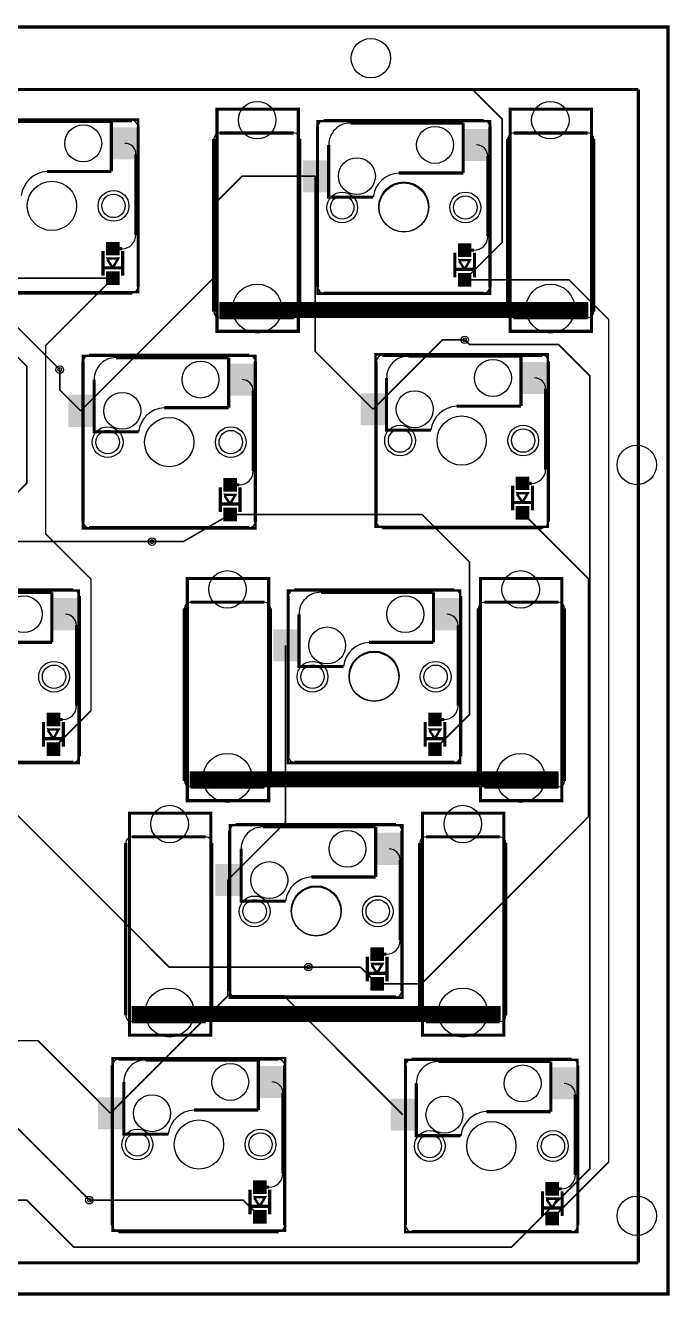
# Model space of a CAD drawing. Header units: millimetres. Extents: x -34 to 290, y -3 to 102.
# Drawn here: x 237.4 to 289.7, y -2.7 to 100.5 of the extents above; entities that cross this region are included whole.
import ezdxf

# ---------------------------------------------------------------- set-up
doc = ezdxf.new("R2010")
doc.units = ezdxf.units.MM
for name, color, linetype, true_color in [('BoardOutLine', 7, 'Continuous', 0xff00ff), ('BottomLayer', 7, 'Continuous', 0x0000ff), ('BottomPasteMaskLayer', 7, 'Continuous', 0x800000), ('BottomSilkLayer', 7, 'Continuous', 0x66cc33), ('BottomSolderMaskLayer', 7, 'Continuous', 0xaa00ff), ('Document', 7, 'Continuous', 0xffffff), ('Hole', 7, 'Continuous', 0x222222), ('Multi-Layer', 7, 'Continuous', 0xc0c0c0), ('TopLayer', 7, 'Continuous', 0xff0000), ('TopSilkLayer', 7, 'Continuous', 0xffcc00)]:
    doc.layers.add(name, color=color, linetype=linetype, true_color=true_color)

msp = doc.modelspace()

# ---------------------------------------------------------------- hatches: boundary and pattern name
at = {"layer": 'BottomLayer'}
for points in [[(246.39148079999984, 89.63200259999996), (244.4914591999999, 89.63200259999996), (244.4914591999999, 92.13202299999989), (246.39148079999984, 92.13202299999989)], [(274.9664807999999, 89.5050025999999), (273.06645919999994, 89.5050025999999), (273.06645919999994, 92.00502299999994), (274.9664807999999, 92.00502299999994)], [(261.8600808, 86.96502799999996), (259.9600591999998, 86.96502799999996), (259.9600591999998, 89.46502299999997), (261.8600808, 89.46502299999997)], [(244.97070640000004, 82.82795220000003), (244.97070640000004, 81.82795419999991), (243.97070840000003, 81.82795419999991), (243.97070840000003, 82.82795220000003)], [(273.5457064000001, 82.70095220000007), (273.5457064000001, 81.70095419999996), (272.5457084000001, 81.70095419999996), (272.5457084000001, 82.70095220000007)], [(244.97070640000004, 80.42795699999999), (244.97070640000004, 79.42795899999999), (243.97070840000003, 79.42795899999999), (243.97070840000003, 80.42795699999999)], [(273.5457064000001, 80.30095700000004), (273.5457064000001, 79.30095900000003), (272.5457084000001, 79.30095900000003), (272.5457084000001, 80.30095700000004)], [(255.91648079999993, 70.45500259999994), (254.01645919999999, 70.45500259999994), (254.01645919999999, 72.95502299999987), (255.91648079999993, 72.95502299999987)], [(279.66548079999995, 70.5820025999999), (277.7654592, 70.5820025999999), (277.7654592, 73.08202299999994), (279.66548079999995, 73.08202299999994)], [(242.81008080000004, 67.915028), (240.91005919999986, 67.915028), (240.91005919999986, 70.4150229999999), (242.81008080000004, 70.4150229999999)], [(266.55908080000006, 68.04202799999996), (264.6590591999999, 68.04202799999996), (264.6590591999999, 70.54202299999997), (266.55908080000006, 70.54202299999997)], [(254.49570640000013, 63.650952200000006), (254.49570640000013, 62.65095419999989), (253.49570840000013, 62.65095419999989), (253.49570840000013, 63.650952200000006)], [(278.24470640000015, 63.77795220000007), (278.24470640000015, 62.777954199999954), (277.24470840000015, 62.777954199999954), (277.24470840000015, 63.77795220000007)], [(254.49570640000013, 61.25095699999997), (254.49570640000013, 60.250958999999966), (253.49570840000013, 60.250958999999966), (253.49570840000013, 61.25095699999997)], [(278.24470640000015, 61.37795700000004), (278.24470640000015, 60.37795900000003), (277.24470840000015, 60.37795900000003), (277.24470840000015, 61.37795700000004)], [(241.56548079999982, 51.405002599999875), (239.6654592000001, 51.405002599999875), (239.6654592000001, 53.905022999999915), (241.56548079999982, 53.905022999999915)], [(272.5534807999999, 51.405002599999875), (270.65345919999993, 51.405002599999875), (270.65345919999993, 53.905022999999915), (272.5534807999999, 53.905022999999915)], [(259.4470808, 48.86502799999994), (257.5470591999998, 48.86502799999994), (257.5470591999998, 51.36502299999995), (259.4470808, 51.36502299999995)], [(240.14470640000002, 44.60095220000005), (240.14470640000002, 43.60095419999993), (239.1447084, 43.60095419999993), (239.1447084, 44.60095220000005)], [(271.1327064000001, 44.60095220000005), (271.1327064000001, 43.60095419999993), (270.13270840000007, 43.60095419999993), (270.13270840000007, 44.60095220000005)], [(240.14470640000002, 42.20095700000002), (240.14470640000002, 41.20095900000001), (239.1447084, 41.20095900000001), (239.1447084, 42.20095700000002)], [(271.1327064000001, 42.20095700000002), (271.1327064000001, 41.20095900000001), (270.13270840000007, 41.20095900000001), (270.13270840000007, 42.20095700000002)], [(267.8544807999998, 32.35500259999992), (265.9544592000001, 32.35500259999992), (265.9544592000001, 34.85502299999996), (267.8544807999998, 34.85502299999996)], [(254.7480807999999, 29.815027999999984), (252.84805919999997, 29.815027999999984), (252.84805919999997, 32.31502299999988), (254.7480807999999, 32.31502299999988)], [(266.4337064, 25.550952199999983), (266.4337064, 24.55095419999998), (265.4337084, 24.55095419999998), (265.4337084, 25.550952199999983)], [(266.4337064, 23.15095699999995), (266.4337064, 22.150959000000057), (265.4337084, 22.150959000000057), (265.4337084, 23.15095699999995)], [(258.32948079999994, 13.432002599999919), (256.4294592, 13.432002599999919), (256.4294592, 15.932022999999958), (258.32948079999994, 15.932022999999958)], [(282.07848079999997, 13.305002599999966), (280.1784592, 13.305002599999966), (280.1784592, 15.805022999999892), (282.07848079999997, 15.805022999999892)], [(245.22308080000005, 10.892027999999982), (243.32305919999988, 10.892027999999982), (243.32305919999988, 13.392022999999881), (245.22308080000005, 13.392022999999881)], [(268.97208080000007, 10.76502800000003), (267.0720591999999, 10.76502800000003), (267.0720591999999, 13.265022999999928), (268.97208080000007, 13.265022999999928)], [(256.90870640000014, 6.6279521999999815), (256.90870640000014, 5.6279541999999765), (255.90870840000014, 5.6279541999999765), (255.90870840000014, 6.6279521999999815)], [(280.65770640000017, 6.500952200000029), (280.65770640000017, 5.50095419999991), (279.65770840000016, 5.50095419999991), (279.65770840000016, 6.500952200000029)], [(256.90870640000014, 4.227956999999947), (256.90870640000014, 3.2279590000000553), (255.90870840000014, 3.2279590000000553), (255.90870840000014, 4.227956999999947)], [(280.65770640000017, 4.100956999999994), (280.65770640000017, 3.100958999999989), (279.65770840000016, 3.100958999999989), (279.65770840000016, 4.100956999999994)]]:
    msp.add_hatch(color=256, dxfattribs=at).paths.add_polyline_path(points)
at = {"layer": 'BottomPasteMaskLayer'}
for points in [[(246.39148079999984, 89.63200259999996), (244.4914591999999, 89.63200259999996), (244.4914591999999, 92.13202299999989), (246.39148079999984, 92.13202299999989)], [(274.9664807999999, 89.5050025999999), (273.06645919999994, 89.5050025999999), (273.06645919999994, 92.00502299999994), (274.9664807999999, 92.00502299999994)], [(261.8600808, 86.96502799999996), (259.9600591999998, 86.96502799999996), (259.9600591999998, 89.46502299999997), (261.8600808, 89.46502299999997)], [(244.97070640000004, 82.82795220000003), (244.97070640000004, 81.82795419999991), (243.97070840000003, 81.82795419999991), (243.97070840000003, 82.82795220000003)], [(273.5457064000001, 82.70095220000007), (273.5457064000001, 81.70095419999996), (272.5457084000001, 81.70095419999996), (272.5457084000001, 82.70095220000007)], [(244.97070640000004, 80.42795699999999), (244.97070640000004, 79.42795899999999), (243.97070840000003, 79.42795899999999), (243.97070840000003, 80.42795699999999)], [(273.5457064000001, 80.30095700000004), (273.5457064000001, 79.30095900000003), (272.5457084000001, 79.30095900000003), (272.5457084000001, 80.30095700000004)], [(255.91648079999993, 70.45500259999994), (254.01645919999999, 70.45500259999994), (254.01645919999999, 72.95502299999987), (255.91648079999993, 72.95502299999987)], [(279.66548079999995, 70.5820025999999), (277.7654592, 70.5820025999999), (277.7654592, 73.08202299999994), (279.66548079999995, 73.08202299999994)], [(242.81008080000004, 67.915028), (240.91005919999986, 67.915028), (240.91005919999986, 70.4150229999999), (242.81008080000004, 70.4150229999999)], [(266.55908080000006, 68.04202799999996), (264.6590591999999, 68.04202799999996), (264.6590591999999, 70.54202299999997), (266.55908080000006, 70.54202299999997)], [(254.49570640000013, 63.650952200000006), (254.49570640000013, 62.65095419999989), (253.49570840000013, 62.65095419999989), (253.49570840000013, 63.650952200000006)], [(278.24470640000015, 63.77795220000007), (278.24470640000015, 62.777954199999954), (277.24470840000015, 62.777954199999954), (277.24470840000015, 63.77795220000007)], [(254.49570640000013, 61.25095699999997), (254.49570640000013, 60.250958999999966), (253.49570840000013, 60.250958999999966), (253.49570840000013, 61.25095699999997)], [(278.24470640000015, 61.37795700000004), (278.24470640000015, 60.37795900000003), (277.24470840000015, 60.37795900000003), (277.24470840000015, 61.37795700000004)], [(241.56548079999982, 51.405002599999875), (239.6654592000001, 51.405002599999875), (239.6654592000001, 53.905022999999915), (241.56548079999982, 53.905022999999915)], [(272.5534807999999, 51.405002599999875), (270.65345919999993, 51.405002599999875), (270.65345919999993, 53.905022999999915), (272.5534807999999, 53.905022999999915)], [(259.4470808, 48.86502799999994), (257.5470591999998, 48.86502799999994), (257.5470591999998, 51.36502299999995), (259.4470808, 51.36502299999995)], [(240.14470640000002, 44.60095220000005), (240.14470640000002, 43.60095419999993), (239.1447084, 43.60095419999993), (239.1447084, 44.60095220000005)], [(271.1327064000001, 44.60095220000005), (271.1327064000001, 43.60095419999993), (270.13270840000007, 43.60095419999993), (270.13270840000007, 44.60095220000005)], [(240.14470640000002, 42.20095700000002), (240.14470640000002, 41.20095900000001), (239.1447084, 41.20095900000001), (239.1447084, 42.20095700000002)], [(271.1327064000001, 42.20095700000002), (271.1327064000001, 41.20095900000001), (270.13270840000007, 41.20095900000001), (270.13270840000007, 42.20095700000002)], [(267.8544807999998, 32.35500259999992), (265.9544592000001, 32.35500259999992), (265.9544592000001, 34.85502299999996), (267.8544807999998, 34.85502299999996)], [(254.7480807999999, 29.815027999999984), (252.84805919999997, 29.815027999999984), (252.84805919999997, 32.31502299999988), (254.7480807999999, 32.31502299999988)], [(266.4337064, 25.550952199999983), (266.4337064, 24.55095419999998), (265.4337084, 24.55095419999998), (265.4337084, 25.550952199999983)], [(266.4337064, 23.15095699999995), (266.4337064, 22.150959000000057), (265.4337084, 22.150959000000057), (265.4337084, 23.15095699999995)], [(258.32948079999994, 13.432002599999919), (256.4294592, 13.432002599999919), (256.4294592, 15.932022999999958), (258.32948079999994, 15.932022999999958)], [(282.07848079999997, 13.305002599999966), (280.1784592, 13.305002599999966), (280.1784592, 15.805022999999892), (282.07848079999997, 15.805022999999892)], [(245.22308080000005, 10.892027999999982), (243.32305919999988, 10.892027999999982), (243.32305919999988, 13.392022999999881), (245.22308080000005, 13.392022999999881)], [(268.97208080000007, 10.76502800000003), (267.0720591999999, 10.76502800000003), (267.0720591999999, 13.265022999999928), (268.97208080000007, 13.265022999999928)], [(256.90870640000014, 6.6279521999999815), (256.90870640000014, 5.6279541999999765), (255.90870840000014, 5.6279541999999765), (255.90870840000014, 6.6279521999999815)], [(280.65770640000017, 6.500952200000029), (280.65770640000017, 5.50095419999991), (279.65770840000016, 5.50095419999991), (279.65770840000016, 6.500952200000029)], [(256.90870640000014, 4.227956999999947), (256.90870640000014, 3.2279590000000553), (255.90870840000014, 3.2279590000000553), (255.90870840000014, 4.227956999999947)], [(280.65770640000017, 4.100956999999994), (280.65770640000017, 3.100958999999989), (279.65770840000016, 3.100958999999989), (279.65770840000016, 4.100956999999994)]]:
    msp.add_hatch(color=256, dxfattribs=at).paths.add_polyline_path(points)
at = {"layer": 'BottomSolderMaskLayer'}
for points in [[(246.442281479117, 89.58120414838697), (244.44065852088295, 89.58120414838697), (244.44065852088295, 92.18282558064504), (246.442281479117, 92.18282558064504)], [(275.01728147911706, 89.45420414838702), (273.01565852088277, 89.45420414838702), (273.01565852088277, 92.05582558064509), (275.01728147911706, 92.05582558064509)], [(261.91088147911717, 86.91423058064515), (259.90925852088264, 86.91423058064515), (259.90925852088264, 89.51582558064501), (261.91088147911717, 89.51582558064501)], [(245.0215089806453, 82.87874703870966), (245.0215089806453, 81.7771490387097), (243.9199109806451, 81.7771490387097), (243.9199109806451, 82.87874703870966)], [(273.59650898064535, 82.7517470387096), (273.59650898064535, 81.65014903870963), (272.49491098064516, 81.65014903870963), (272.49491098064516, 82.7517470387096)], [(245.0215089806453, 80.47875699999997), (245.0215089806453, 79.377159), (243.9199109806451, 79.377159), (243.9199109806451, 80.47875699999997)], [(273.59650898064535, 80.3517569999999), (273.59650898064535, 79.25015900000005), (272.49491098064516, 79.25015900000005), (272.49491098064516, 80.3517569999999)], [(255.9672814791171, 70.40420414838695), (253.9656585208828, 70.40420414838695), (253.9656585208828, 73.00582558064502), (255.9672814791171, 73.00582558064502)], [(279.71628147911713, 70.53120414838702), (277.71465852088284, 70.53120414838702), (277.71465852088284, 73.13282558064509), (279.71628147911713, 73.13282558064509)], [(242.8608814791172, 67.8642305806452), (240.8592585208827, 67.8642305806452), (240.8592585208827, 70.46582558064506), (242.8608814791172, 70.46582558064506)], [(266.60988147911723, 67.99123058064515), (264.6082585208827, 67.99123058064515), (264.6082585208827, 70.59282558064501), (266.60988147911723, 70.59282558064501)], [(254.5465089806454, 63.70174703870964), (254.5465089806454, 62.600149038709674), (253.4449109806452, 62.600149038709674), (253.4449109806452, 63.70174703870964)], [(278.2955089806452, 63.828747038709594), (278.2955089806452, 62.727149038709626), (277.1939109806452, 62.727149038709626), (277.1939109806452, 63.828747038709594)], [(254.5465089806454, 61.30175699999995), (254.5465089806454, 60.2001590000001), (253.4449109806452, 60.2001590000001), (253.4449109806452, 61.30175699999995)], [(278.2955089806452, 61.428756999999905), (278.2955089806452, 60.32715900000005), (277.1939109806452, 60.32715900000005), (277.1939109806452, 61.428756999999905)], [(241.616281479117, 51.354204148387), (239.61465852088293, 51.354204148387), (239.61465852088293, 53.95582558064507), (241.616281479117, 53.95582558064507)], [(272.60428147911705, 51.354204148387), (270.60265852088276, 51.354204148387), (270.60265852088276, 53.95582558064507), (272.60428147911705, 53.95582558064507)], [(259.49788147911715, 48.814230580645244), (257.49625852088286, 48.814230580645244), (257.49625852088286, 51.41582558064499), (259.49788147911715, 51.41582558064499)], [(240.1955089806453, 44.651747038709686), (240.1955089806453, 43.550149038709606), (239.0939109806451, 43.550149038709606), (239.0939109806451, 44.651747038709686)], [(271.18350898064534, 44.651747038709686), (271.18350898064534, 43.550149038709606), (270.08191098064515, 43.550149038709606), (270.08191098064515, 44.651747038709686)], [(240.1955089806453, 42.251757), (240.1955089806453, 41.15015900000003), (239.0939109806451, 41.15015900000003), (239.0939109806451, 42.251757)], [(271.18350898064534, 42.251757), (271.18350898064534, 41.15015900000003), (270.08191098064515, 41.15015900000003), (270.08191098064515, 42.251757)], [(267.905281479117, 32.30420414838704), (265.9036585208829, 32.30420414838704), (265.9036585208829, 34.905825580645), (267.905281479117, 34.905825580645)], [(254.79888147911709, 29.764230580645176), (252.7972585208828, 29.764230580645176), (252.7972585208828, 32.36582558064504), (254.79888147911709, 32.36582558064504)], [(266.4845089806453, 25.601747038709618), (266.4845089806453, 24.50014903870965), (265.3829109806451, 24.50014903870965), (265.3829109806451, 25.601747038709618)], [(266.4845089806453, 23.20175699999993), (266.4845089806453, 22.100159000000076), (265.3829109806451, 22.100159000000076), (265.3829109806451, 23.20175699999993)], [(258.3802814791171, 13.381204148387042), (256.3786585208828, 13.381204148387042), (256.3786585208828, 15.982825580644999), (258.3802814791171, 15.982825580644999)], [(282.1292814791169, 13.254204148386975), (280.12765852088285, 13.254204148386975), (280.12765852088285, 15.855825580645046), (282.1292814791169, 15.855825580645046)], [(245.27388147911722, 10.841230580645174), (243.2722585208827, 10.841230580645174), (243.2722585208827, 13.442825580645035), (245.27388147911722, 13.442825580645035)], [(269.02288147911725, 10.714230580645221), (267.0212585208827, 10.714230580645221), (267.0212585208827, 13.315825580645082), (269.02288147911725, 13.315825580645082)], [(256.9595089806452, 6.678747038709616), (256.9595089806452, 5.577149038709649), (255.85791098064522, 5.577149038709649), (255.85791098064522, 6.678747038709616)], [(280.7085089806452, 6.551747038709664), (280.7085089806452, 5.4501490387096965), (279.60691098064524, 5.4501490387096965), (279.60691098064524, 6.551747038709664)], [(256.9595089806452, 4.278756999999928), (256.9595089806452, 3.1771590000000742), (255.85791098064522, 3.1771590000000742), (255.85791098064522, 4.278756999999928)], [(280.7085089806452, 4.151756999999975), (280.7085089806452, 3.050159000000008), (279.60691098064524, 3.050159000000008), (279.60691098064524, 4.151756999999975)]]:
    msp.add_hatch(color=256, dxfattribs=at).paths.add_polyline_path(points)

# ---------------------------------------------------------------- linework, layer by layer
at = {"layer": 'BoardOutLine', "const_width": 0.254}
msp.add_lwpolyline([(-34.29000000000008, 100.32999999999993), (-34.29000000000008, -2.5400000000000773), (289.56000000000006, -2.5400000000000773), (289.56000000000006, 100.32999999999993), (-34.29000000000008, 100.32999999999993)], close=True, dxfattribs=at)
at = {"layer": 'BottomLayer'}
for points, const_width in [([(273.04568200000006, 79.80095800000004), (276.09800000000007, 82.85327599999994), (276.09800000000007, 92.83699999999999), (273.68500000000006, 95.25), (194.31000000000006, 95.25), (189.73799999999994, 90.678), (189.73799999999994, 82.04199999999992), (187.6239579999998, 79.92795799999999), (187.32068199999992, 79.92795799999999)], 0.127), ([(246.3452527999999, 87.35161599999992), (246.3452527999999, 89.9781792)], 0.254), ([(274.92025279999996, 87.22461599999997), (274.92025279999996, 89.85117919999993)], 0.254), ([(241.86007000000006, 69.16496199999995), (252.85700000000008, 80.16189199999997), (252.85700000000008, 86.106), (254.96596199999988, 88.2149619999999), (260.91007, 88.2149619999999)], 0.127), ([(265.60906999999986, 69.2919619999999), (260.91007, 73.99096199999997), (260.91007, 88.2149619999999)], 0.127), ([(246.3452527999999, 87.35161599999992), (246.3452527999999, 83.45261440000002)], 0.254), ([(274.92025279999996, 87.22461599999997), (274.92025279999996, 83.32561440000006)], 0.254), ([(245.22054079999987, 82.32790239999997), (244.47073279999984, 82.32790239999997)], 0.254), ([(273.7955407999999, 82.2009023999999), (273.0457327999999, 82.2009023999999)], 0.254), ([(206.3706820000001, 79.92795799999999), (207.5957239999999, 81.15300000000002), (235.20400000000006, 81.15300000000002), (236.4290420000001, 79.92795799999999), (244.470682, 79.92795799999999)], 0.127), ([(225.42068200000006, 79.92795799999999), (229.78364, 75.56499999999994), (234.69600000000003, 75.56499999999994), (237.4899999999999, 72.77099999999996), (237.4899999999999, 63.295275999999944), (234.94568199999992, 60.75095799999997)], 0.127), ([(244.470682, 79.92795799999999), (239.014, 74.47127599999999), (239.014, 59.182000000000016), (242.697, 55.499000000000024), (242.697, 44.83100000000002), (239.644682, 41.778682), (239.644682, 41.700958000000014)], 0.127), ([(273.04568200000006, 79.80095800000004), (281.51404200000013, 79.80095800000004), (284.73400000000004, 76.58100000000002), (284.73400000000004, 8.177276000000006), (280.1576819999999, 3.6009579999999914)], 0.127), ([(265.60906999999986, 69.2919619999999), (271.2471079999999, 74.92999999999995), (273.05000000000007, 74.92999999999995)], 0.127), ([(241.86007000000006, 69.16496199999995), (240.15700000000004, 70.86803199999997), (240.15700000000004, 72.51699999999994)], 0.127), ([(255.8702528, 68.17461600000001), (255.8702528, 70.80117919999998)], 0.254), ([(279.6192528, 68.30161599999997), (279.6192528, 70.92817919999993)], 0.254), ([(255.8702528, 68.17461600000001), (255.8702528, 64.2756144)], 0.254), ([(279.6192528, 68.30161599999997), (279.6192528, 64.40261440000006)], 0.254), ([(254.74554079999996, 63.15090239999995), (253.99573279999993, 63.15090239999995)], 0.254), ([(278.4945408, 63.2779023999999), (277.74473279999995, 63.2779023999999)], 0.254), ([(277.7446820000001, 60.877958000000035), (283.08299999999997, 55.53963999999996), (283.08299999999997, 36.194999999999936), (269.538958, 22.650957999999946), (265.933682, 22.650957999999946)], 0.127), ([(253.9956820000001, 60.75095799999997), (250.18999999999994, 58.54699999999991), (247.64999999999998, 58.54699999999991)], 0.127), ([(270.63268200000005, 41.700958000000014), (273.4309999999999, 44.49927600000001), (273.4309999999999, 56.89599999999996), (269.57604200000003, 60.75095799999997), (253.9956820000001, 60.75095799999997)], 0.127), ([(241.5192527999999, 49.124615999999946), (241.5192527999999, 51.75117919999991)], 0.254), ([(272.50725279999995, 49.124615999999946), (272.50725279999995, 51.75117919999991)], 0.254), ([(258.49707, 50.11496199999999), (258.49707, 35.76396199999999), (253.79806999999994, 31.064961999999923)], 0.127), ([(241.5192527999999, 49.124615999999946), (241.5192527999999, 45.22561440000004)], 0.254), ([(272.50725279999995, 49.124615999999946), (272.50725279999995, 45.22561440000004)], 0.254), ([(240.39454079999985, 44.10090239999988), (239.64473279999982, 44.10090239999988)], 0.254), ([(271.3825407999999, 44.10090239999988), (270.63273279999987, 44.10090239999988)], 0.254), ([(267.8082527999999, 30.074615999999992), (267.8082527999999, 32.701179199999956)], 0.254), ([(244.27306999999985, 12.141961999999921), (238.3810319999999, 18.033999999999992), (224.79000000000008, 18.033999999999992), (218.11109539999995, 24.712904599999888), (218.11109539999995, 31.064961999999923)], 0.127), ([(244.27306999999985, 12.141961999999921), (253.79809540000008, 21.66698740000004), (253.79809540000008, 31.064961999999923)], 0.127), ([(267.8082527999999, 30.074615999999992), (267.8082527999999, 26.175614399999972)], 0.254), ([(266.68354080000006, 25.050902399999927), (265.9337327999998, 25.050902399999927)], 0.254), ([(265.933682, 22.650957999999946), (264.58164, 24.00299999999993), (260.35, 24.00299999999993)], 0.127), ([(268.02206999999987, 12.014961999999969), (258.3700445999999, 21.66698740000004), (253.79809540000008, 21.66698740000004)], 0.127), ([(258.2832528, 11.15161599999999), (258.2832528, 13.778179199999954)], 0.254), ([(282.0322527999998, 11.024615999999924), (282.0322527999998, 13.651179200000001)], 0.254), ([(258.2832528, 11.15161599999999), (258.2832528, 7.25261439999997)], 0.254), ([(282.0322527999998, 11.024615999999924), (282.0322527999998, 7.125614400000018)], 0.254), ([(257.15854079999997, 6.127902399999925), (256.40873279999994, 6.127902399999925)], 0.254), ([(280.9075408, 6.000902399999973), (280.15773279999996, 6.000902399999973)], 0.254), ([(256.4086820000001, 3.727958000000058), (255.0566399999999, 5.079999999999927), (242.57000000000005, 5.079999999999927)], 0.127)]:
    msp.add_lwpolyline(points, dxfattribs=dict(at, const_width=const_width))
for centre, radius, start, end in [((245.44146999999987, 89.9781792), 0.9037828, 0, 90), ((274.0164699999999, 89.85117919999993), 0.9037828, 0, 90), ((245.22054079999987, 83.45261440000002), 1.124712, 270, 0), ((273.7955407999999, 83.32561440000006), 1.124712, 270, 0), ((254.96646999999973, 70.80117919999998), 0.9037828, 0, 90), ((278.71546999999975, 70.92817919999993), 0.9037828, 0, 90), ((254.74554079999996, 64.2756144), 1.124712, 270, 0), ((278.4945408, 64.40261440000006), 1.124712, 270, 0), ((240.61546999999985, 51.75117919999991), 0.9037828, 0, 90), ((271.6034699999999, 51.75117919999991), 0.9037828, 0, 90), ((240.39454079999985, 45.22561440000004), 1.124712, 270, 0), ((271.3825407999999, 45.22561440000004), 1.124712, 270, 0), ((266.90446999999983, 32.701179199999956), 0.9037828, 0, 90), ((266.68354080000006, 26.175614399999972), 1.124712, 270, 0), ((257.37946999999974, 13.778179199999954), 0.9037828, 0, 90), ((281.12846999999977, 13.651179200000001), 0.9037828, 0, 90), ((257.15854079999997, 7.25261439999997), 1.124712, 270, 0), ((280.9075408, 7.125614400000018), 1.124712, 270, 0)]:
    msp.add_arc(centre, radius, start, end, dxfattribs=at)
at = {"layer": 'BottomSilkLayer'}
for points, const_width in [([(235.20527000000004, 92.66001279999989), (244.34927000000005, 92.66001279999989)], 0.254), ([(244.34927000000005, 88.59601279999993), (244.34927000000005, 92.66001279999989)], 0.254), ([(263.7802700000001, 92.53301279999994), (272.9242700000001, 92.53301279999994)], 0.254), ([(272.9242700000001, 88.46901279999997), (272.9242700000001, 92.53301279999994)], 0.254), ([(265.60906999999986, 86.51321280000002), (262.00227000000007, 86.51321280000002), (262.00227000000007, 90.75501279999992)], 0.254), ([(244.34927000000005, 88.59601279999993), (239.11686999999995, 88.59601279999993)], 0.254), ([(272.9242700000001, 88.46901279999997), (267.69187, 88.46901279999997)], 0.254), ([(243.67073440000001, 80.12798299999997), (243.67073440000001, 82.12800440000001)], 0.254), ([(243.96956540000008, 81.52734520000001), (243.97063219999984, 81.52810719999991), (244.46994540000003, 80.77553059999991)], 0.1999996), ([(243.97063219999984, 81.52810719999991), (244.89559859999997, 81.52810719999991)], 0.1999996), ([(244.82061779999992, 81.52810719999991), (244.89559859999997, 81.52810719999991), (244.4640017999999, 80.77674979999995)], 0.1999996), ([(245.27070579999997, 80.12798299999997), (245.27070579999997, 82.12800440000001)], 0.254), ([(272.24573440000006, 80.00098300000002), (272.24573440000006, 82.00100439999994)], 0.254), ([(272.5445654000001, 81.40034520000006), (272.5456321999999, 81.40110719999996), (273.04494539999985, 80.64853059999996)], 0.1999996), ([(272.5456321999999, 81.40110719999996), (273.4705986, 81.40110719999996)], 0.1999996), ([(273.39561779999997, 81.40110719999996), (273.4705986, 81.40110719999996), (273.03900179999994, 80.6497498)], 0.1999996), ([(273.8457058, 80.00098300000002), (273.8457058, 82.00100439999994)], 0.254), ([(243.67073440000001, 80.77674979999995), (245.27070579999997, 80.77674979999995)], 0.254), ([(272.24573440000006, 80.6497498), (273.8457058, 80.6497498)], 0.254), ([(244.7302699999999, 73.48301279999987), (253.8742699999999, 73.48301279999987)], 0.254), ([(253.8742699999999, 69.4190127999999), (253.8742699999999, 73.48301279999987)], 0.254), ([(268.47926999999993, 73.61001279999994), (277.62326999999993, 73.61001279999994)], 0.254), ([(277.62326999999993, 69.54601279999997), (277.62326999999993, 73.61001279999994)], 0.254), ([(246.5590699999999, 67.46321279999995), (242.9522700000001, 67.46321279999995), (242.9522700000001, 71.70501279999996)], 0.254), ([(270.30806999999993, 67.59021280000002), (266.7012699999999, 67.59021280000002), (266.7012699999999, 71.83201279999992)], 0.254), ([(253.8742699999999, 69.4190127999999), (248.6418699999998, 69.4190127999999)], 0.254), ([(277.62326999999993, 69.54601279999997), (272.39086999999984, 69.54601279999997)], 0.254), ([(253.19573439999988, 60.95098299999995), (253.19573439999988, 62.95100439999999)], 0.254), ([(254.79570580000006, 60.95098299999995), (254.79570580000006, 62.95100439999999)], 0.254), ([(276.9447343999999, 61.07798300000002), (276.9447343999999, 63.07800439999994)], 0.254), ([(278.5447058000001, 61.07798300000002), (278.5447058000001, 63.07800439999994)], 0.254), ([(253.49456540000017, 62.35034519999999), (253.49563219999993, 62.3511072), (253.9949453999999, 61.598530600000004)], 0.1999996), ([(253.49563219999993, 62.3511072), (254.42059859999983, 62.3511072)], 0.1999996), ([(254.3456178, 62.3511072), (254.42059859999983, 62.3511072), (253.98900179999998, 61.59974980000004)], 0.1999996), ([(277.2435654000002, 62.47734520000006), (277.24463219999996, 62.478107199999954), (277.7439453999999, 61.725530599999956)], 0.1999996), ([(277.24463219999996, 62.478107199999954), (278.16959859999986, 62.478107199999954)], 0.1999996), ([(278.09461780000004, 62.478107199999954), (278.16959859999986, 62.478107199999954), (277.7380018, 61.72674979999999)], 0.1999996), ([(253.19573439999988, 61.59974980000004), (254.79570580000006, 61.59974980000004)], 0.254), ([(276.9447343999999, 61.72674979999999), (278.5447058000001, 61.72674979999999)], 0.254), ([(230.37927000000002, 54.433012799999915), (239.52327000000002, 54.433012799999915)], 0.254), ([(239.52327000000002, 50.36901279999995), (239.52327000000002, 54.433012799999915)], 0.254), ([(261.3672700000001, 54.433012799999915), (270.5112700000001, 54.433012799999915)], 0.254), ([(270.5112700000001, 50.36901279999995), (270.5112700000001, 54.433012799999915)], 0.254), ([(263.19606999999985, 48.4132128), (259.58927000000006, 48.4132128), (259.58927000000006, 52.655012799999895)], 0.254), ([(239.52327000000002, 50.36901279999995), (234.29086999999993, 50.36901279999995)], 0.254), ([(270.5112700000001, 50.36901279999995), (265.27887, 50.36901279999995)], 0.254), ([(238.8447344, 41.900983), (238.8447344, 43.90100440000003)], 0.254), ([(239.14356540000006, 43.30034520000004), (239.14463219999982, 43.30110719999993), (239.6439454, 42.548530599999935)], 0.1999996), ([(239.14463219999982, 43.30110719999993), (240.06959859999995, 43.30110719999993)], 0.1999996), ([(239.99461780000013, 43.30110719999993), (240.06959859999995, 43.30110719999993), (239.63800179999987, 42.54974979999997)], 0.1999996), ([(240.44470579999995, 41.900983), (240.44470579999995, 43.90100440000003)], 0.254), ([(269.83273440000005, 41.900983), (269.83273440000005, 43.90100440000003)], 0.254), ([(270.1315654000001, 43.30034520000004), (270.1326321999999, 43.30110719999993), (270.63194539999984, 42.548530599999935)], 0.1999996), ([(270.1326321999999, 43.30110719999993), (271.0575986, 43.30110719999993)], 0.1999996), ([(270.98261779999996, 43.30110719999993), (271.0575986, 43.30110719999993), (270.6260017999999, 42.54974979999997)], 0.1999996), ([(271.4327058, 41.900983), (271.4327058, 43.90100440000003)], 0.254), ([(238.8447344, 42.54974979999997), (240.44470579999995, 42.54974979999997)], 0.254), ([(269.83273440000005, 42.54974979999997), (271.4327058, 42.54974979999997)], 0.254), ([(256.66827, 35.38301279999996), (265.81227, 35.38301279999996)], 0.254), ([(265.81227, 31.319012799999882), (265.81227, 35.38301279999996)], 0.254), ([(258.49707, 29.36321279999993), (254.89027, 29.36321279999993), (254.89027, 33.60501279999994)], 0.254), ([(265.81227, 31.319012799999882), (260.5798699999999, 31.319012799999882)], 0.254), ([(265.1337344, 22.85098299999993), (265.1337344, 24.851004399999965)], 0.254), ([(266.73370579999994, 22.85098299999993), (266.73370579999994, 24.851004399999965)], 0.254), ([(265.43256540000004, 24.25034519999997), (265.43363220000003, 24.25110719999998), (265.9329454, 23.49853059999998)], 0.1999996), ([(265.43363220000003, 24.25110719999998), (266.35859859999994, 24.25110719999998)], 0.1999996), ([(266.2836178000001, 24.25110719999998), (266.35859859999994, 24.25110719999998), (265.92700179999986, 23.499749800000018)], 0.1999996), ([(265.1337344, 23.499749800000018), (266.73370579999994, 23.499749800000018)], 0.254), ([(247.14326999999992, 16.46001279999996), (256.2872699999999, 16.46001279999996)], 0.254), ([(256.2872699999999, 12.39601279999988), (256.2872699999999, 16.46001279999996)], 0.254), ([(270.89226999999994, 16.333012799999892), (280.03626999999994, 16.333012799999892)], 0.254), ([(280.03626999999994, 12.269012799999928), (280.03626999999994, 16.333012799999892)], 0.254), ([(248.97206999999992, 10.440212799999927), (245.3652699999999, 10.440212799999927), (245.3652699999999, 14.682012799999939)], 0.254), ([(272.72106999999994, 10.313212799999974), (269.1142699999999, 10.313212799999974), (269.1142699999999, 14.555012799999872)], 0.254), ([(256.2872699999999, 12.39601279999988), (251.05486999999982, 12.39601279999988)], 0.254), ([(280.03626999999994, 12.269012799999928), (274.80386999999985, 12.269012799999928)], 0.254), ([(255.6087343999999, 3.9279829999999265), (255.6087343999999, 5.928004399999963)], 0.254), ([(255.90756540000018, 5.327345199999968), (255.90863219999994, 5.328107199999977), (256.4079453999999, 4.575530599999979)], 0.1999996), ([(255.90863219999994, 5.328107199999977), (256.83359859999985, 5.328107199999977)], 0.1999996), ([(256.7586178, 5.328107199999977), (256.83359859999985, 5.328107199999977), (256.4020018, 4.576749800000016)], 0.1999996), ([(257.2087058000001, 3.9279829999999265), (257.2087058000001, 5.928004399999963)], 0.254), ([(279.3577343999999, 3.800982999999974), (279.3577343999999, 5.801004400000011)], 0.254), ([(279.6565654, 5.200345200000015), (279.65763219999997, 5.20110719999991), (280.1569453999999, 4.448530599999913)], 0.1999996), ([(279.65763219999997, 5.20110719999991), (280.58259859999987, 5.20110719999991)], 0.1999996), ([(280.50761780000005, 5.20110719999991), (280.58259859999987, 5.20110719999991), (280.1510018, 4.44974979999995)], 0.1999996), ([(280.9577058000001, 3.800982999999974), (280.9577058000001, 5.801004400000011)], 0.254), ([(255.6087343999999, 4.576749800000016), (257.2087058000001, 4.576749800000016)], 0.254), ([(279.3577343999999, 4.44974979999995), (280.9577058000001, 4.44974979999995)], 0.254)]:
    msp.add_lwpolyline(points, dxfattribs=dict(at, const_width=const_width))
for centre, radius, start, end in [((263.77166387050886, 90.76361892949114), 1.7694148, 89.72132207666381, 180.2786779233362), ((239.2377012268729, 86.38041201294038), 2.2188931999999997, 93.1216218796127, 173.27605708894248), ((267.81270122687295, 86.25341201294043), 2.2188931999999997, 93.1216218796127, 173.27605708894248), ((244.7216638705089, 71.71361892949108), 1.7694148, 89.72132207666381, 180.2786779233362), ((268.4706638705087, 71.84061892949114), 1.7694148, 89.72132207666381, 180.2786779233362), ((248.762701226873, 67.20341201294036), 2.2188931999999997, 93.1216218796127, 173.27605708894248), ((272.511701226873, 67.33041201294043), 2.2188931999999997, 93.1216218796127, 173.27605708894248), ((261.35866387050885, 52.66361892949112), 1.7694148, 89.72132207666381, 180.2786779233362), ((265.39970122687293, 48.15341201294041), 2.2188931999999997, 93.1216218796127, 173.27605708894248), ((256.6596638705088, 33.61361892949117), 1.7694148, 89.72132207666381, 180.2786779233362), ((260.7007012268731, 29.10341201294034), 2.2188931999999997, 93.1216218796127, 173.27605708894248), ((247.1346638705087, 14.690618929491166), 1.7694148, 89.72132207666381, 180.2786779233362), ((270.8836638705087, 14.5636189294911), 1.7694148, 89.72132207666381, 180.2786779233362), ((251.175701226873, 10.180412012940337), 2.2188931999999997, 93.1216218796127, 173.27605708894248), ((274.924701226873, 10.053412012940385), 2.2188931999999997, 93.1216218796127, 173.27605708894248)]:
    msp.add_arc(centre, radius, start, end, dxfattribs=at)
at = {"layer": 'Document', "const_width": 0.254}
for points in [[(252.92923759999996, 93.65411800000004), (259.5332375999998, 93.65411800000004), (259.5332375999998, 75.62011800000005), (252.92923759999996, 75.62011800000005), (252.92923759999996, 93.65411800000004)], [(276.73716560000014, 93.65411800000004), (283.3411656000002, 93.65411800000004), (283.3411656000002, 75.62011800000005), (276.73716560000014, 75.62011800000005), (276.73716560000014, 93.65411800000004)], [(250.51623759999995, 55.55411800000002), (257.12023759999977, 55.55411800000002), (257.12023759999977, 37.520118000000025), (250.51623759999995, 37.520118000000025), (250.51623759999995, 55.55411800000002)], [(274.32416560000013, 55.55411800000002), (280.92816560000017, 55.55411800000002), (280.92816560000017, 37.520118000000025), (274.32416560000013, 37.520118000000025), (274.32416560000013, 55.55411800000002)], [(245.81723759999988, 36.50411799999995), (252.42123759999993, 36.50411799999995), (252.42123759999993, 18.470117999999957), (245.81723759999988, 18.470117999999957), (245.81723759999988, 36.50411799999995)], [(269.62516560000006, 36.50411799999995), (276.2291656000001, 36.50411799999995), (276.2291656000001, 18.470117999999957), (269.62516560000006, 18.470117999999957), (269.62516560000006, 36.50411799999995)]]:
    msp.add_lwpolyline(points, close=True, dxfattribs=at)
at = {"layer": 'Document', "const_width": 1.2999974}
for points in [[(253.111, 77.34299999999996), (283.08299999999997, 77.34299999999996)], [(250.69799999999998, 39.24299999999994), (280.66999999999996, 39.24299999999994)], [(245.9989999999999, 20.192999999999984), (275.9709999999999, 20.192999999999984)]]:
    msp.add_lwpolyline(points, dxfattribs=at)
at = {"layer": 'Document'}
for centre in [(268.09699999999987, 85.72500000000002), (265.6840000000001, 47.625), (260.985, 28.574999999999932)]:
    msp.add_circle(centre, 2.032, dxfattribs=at)
at = {"layer": 'Hole'}
for centre in [(273.05000000000007, 74.92999999999995), (240.15700000000004, 72.51699999999994), (247.64999999999998, 58.54699999999991), (260.35, 24.00299999999993), (242.57000000000005, 5.079999999999927)]:
    msp.add_circle(centre, 0.1524, dxfattribs=at)
at = {"layer": 'Multi-Layer'}
for centre, radius in [((265.42999999999995, 97.78999999999996), 1.5999968), ((256.193036, 92.76486399999999), 1.524), ((280.00096399999995, 92.76486399999999), 1.524), ((242.06327, 90.88196199999993), 1.499997), ((270.63827000000003, 90.75496199999998), 1.499997), ((264.2882699999999, 88.2149619999999), 1.499997), ((239.52327000000002, 85.80196199999989), 1.9999959999999999), ((268.09827000000007, 85.67496199999994), 1.9999959999999999), ((244.52325999999982, 85.80196199999989), 0.9500108), ((263.0982799999998, 85.67496199999994), 0.9500108), ((273.09825999999987, 85.67496199999994), 0.9500108), ((256.193036, 77.46492), 1.99009), ((280.00096399999995, 77.46492), 1.99009), ((273.05000000000007, 74.92999999999995), 0.3048), ((275.3372700000001, 71.83196199999998), 1.499997), ((240.15700000000004, 72.51699999999994), 0.310007), ((251.58827000000008, 71.70496199999991), 1.499997), ((245.23826999999994, 69.16496199999995), 1.499997), ((268.98726999999997, 69.2919619999999), 1.499997), ((249.04827000000012, 66.62496199999998), 1.9999959999999999), ((272.7972699999999, 66.75196199999993), 1.9999959999999999), ((244.04827999999986, 66.62496199999998), 0.9500108), ((254.0482599999999, 66.62496199999998), 0.9500108), ((267.7972799999999, 66.75196199999993), 0.9500108), ((277.79725999999994, 66.75196199999993), 0.9500108), ((287.01999999999987, 64.76999999999998), 1.5999968), ((247.64999999999998, 58.54699999999991), 0.3048), ((253.780036, 54.664863999999966), 1.524), ((277.58796399999994, 54.664863999999966), 1.524), ((237.23726999999997, 52.654961999999955), 1.499997), ((268.22527, 52.654961999999955), 1.499997), ((261.8752700000001, 50.11496199999999), 1.499997), ((265.68527000000006, 47.574961999999914), 1.9999959999999999), ((239.6972599999998, 47.574961999999914), 0.9500108), ((260.6852799999998, 47.574961999999914), 0.9500108), ((270.68525999999986, 47.574961999999914), 0.9500108), ((253.780036, 39.364919999999984), 1.99009), ((277.58796399999994, 39.364919999999984), 1.99009), ((249.08103599999993, 35.6148639999999), 1.524), ((272.8889639999999, 35.6148639999999), 1.524), ((263.52626999999995, 33.60496199999989), 1.499997), ((257.17627000000005, 31.064961999999923), 1.499997), ((260.98627, 28.52496199999996), 1.9999959999999999), ((255.98627999999997, 28.52496199999996), 0.9500108), ((265.9862599999998, 28.52496199999996), 0.9500108), ((260.35, 24.00299999999993), 0.3048), ((249.08103599999993, 20.314919999999915), 1.99009), ((272.8889639999999, 20.314919999999915), 1.99009), ((254.0012700000001, 14.681961999999885), 1.499997), ((277.7502700000001, 14.554961999999932), 1.499997), ((247.65126999999995, 12.141961999999921), 1.499997), ((271.40027, 12.014961999999969), 1.499997), ((251.4612699999999, 9.601961999999958), 1.9999959999999999), ((275.2102699999999, 9.474961999999891), 1.9999959999999999), ((246.46127999999987, 9.601961999999958), 0.9500108), ((256.4612599999999, 9.601961999999958), 0.9500108), ((270.2102799999999, 9.474961999999891), 0.9500108), ((280.21025999999995, 9.474961999999891), 0.9500108), ((242.57000000000005, 5.079999999999927), 0.310007), ((287.01999999999987, 3.8099999999999454), 1.5999968)]:
    msp.add_circle(centre, radius, dxfattribs=at)
at = {"layer": 'TopLayer', "const_width": 0.127}
for points in [[(240.15700000000004, 72.51699999999994), (231.14, 81.53399999999999), (231.14, 84.96299999999997)], [(273.05000000000007, 74.92999999999995), (273.4309999999999, 74.54899999999998), (280.66999999999996, 74.54899999999998), (283.2099999999999, 72.00900000000001), (283.2099999999999, 7.6200000000000045), (276.86, 1.2699999999999818), (241.30000000000007, 1.2699999999999818), (237.4899999999999, 5.079999999999927), (212.09000000000003, 5.079999999999927), (210.82000000000005, 3.8099999999999454), (72.38999999999999, 3.8099999999999454), (69.85000000000002, 1.2699999999999818), (58.41999999999996, 1.2699999999999818), (57.14999999999998, 2.5399999999999636), (7.6200000000000045, 2.5399999999999636)], [(179.07000000000005, 57.14999999999998), (180.46699999999998, 58.54699999999991), (247.64999999999998, 58.54699999999991)], [(260.35, 24.00299999999993), (249.0469999999999, 24.00299999999993), (231.01300000000003, 42.03699999999992), (211.96300000000008, 42.03699999999992), (206.50200000000007, 47.497999999999934), (206.50200000000007, 52.70499999999993), (203.32699999999988, 55.879999999999995), (190.4999999999999, 55.879999999999995)], [(242.57000000000005, 5.079999999999927), (233.8069999999999, 13.842999999999961), (233.8069999999999, 33.146999999999935), (228.85399999999993, 38.10000000000002), (203.19999999999993, 38.10000000000002)]]:
    msp.add_lwpolyline(points, dxfattribs=at)
at = {"layer": 'TopSilkLayer'}
for points, const_width in [([(1.3969999999999345, 95.25), (287.14700000000005, 95.25)], 0.254), ([(287.14700000000005, 0), (287.14700000000005, 95.25)], 0.254), ([(236.42327620000003, 78.8020014), (246.52328139999997, 78.80202680000002), (246.52328139999997, 92.80250679999995), (232.52280139999982, 92.80250679999995), (232.52280139999982, 78.80202680000002), (236.52330139999992, 78.80202680000002)], 0.1999996), ([(233.02198759999976, 92.72501139999997), (246.0220124000001, 92.72501139999997)], 0.254), ([(261.5969875999998, 92.72501139999997), (274.59701240000015, 92.72501139999997)], 0.254), ([(246.5220114, 92.22501239999997), (246.5220114, 79.22498759999996)], 0.254), ([(253.15900599999998, 91.72498799999994), (259.158994, 91.72498799999994)], 0.254), ([(261.0969885999999, 92.22501239999997), (261.0969885999999, 79.22498759999996)], 0.254), ([(264.99827619999985, 78.67500139999993), (275.0982813999998, 78.67502679999996), (275.0982813999998, 92.6755068), (261.09780139999987, 92.6755068), (261.09780139999987, 78.67502679999996), (265.09830139999997, 78.67502679999996)], 0.1999996), ([(275.09701140000004, 92.22501239999997), (275.09701140000004, 79.22498759999996)], 0.254), ([(277.03500599999995, 91.72498799999994), (283.034994, 91.72498799999994)], 0.254), ([(252.6590070000001, 91.22498899999994), (252.6590070000001, 77.22499160000007)], 0.254), ([(259.6589929999999, 91.22498899999994), (259.6589929999999, 77.22499160000007)], 0.254), ([(276.53500700000006, 91.22498899999994), (276.53500700000006, 77.22499160000007)], 0.254), ([(283.5349929999999, 91.22498899999994), (283.5349929999999, 77.22499160000007)], 0.254), ([(233.02198759999976, 78.72498859999996), (246.0220124000001, 78.72498859999996)], 0.254), ([(261.5969875999998, 78.72498859999996), (274.59701240000015, 78.72498859999996)], 0.254), ([(253.15900599999998, 76.72499259999995), (259.158994, 76.72499259999995)], 0.254), ([(277.03500599999995, 76.72499259999995), (283.034994, 76.72499259999995)], 0.254), ([(242.04698859999996, 73.17501240000001), (242.04698859999996, 60.17498760000001)], 0.254), ([(245.9482761999999, 59.625001399999974), (256.04828139999984, 59.6250268), (256.04828139999984, 73.62550679999993), (242.0478013999999, 73.62550679999993), (242.0478013999999, 59.6250268), (246.0483014, 59.6250268)], 0.1999996), ([(242.54698759999985, 73.6750113999999), (255.5470124000002, 73.6750113999999)], 0.254), ([(256.0470114000001, 73.17501240000001), (256.0470114000001, 60.17498760000001)], 0.254), ([(269.6972761999999, 59.752001399999926), (279.79728139999986, 59.75202679999995), (279.79728139999986, 73.75250679999999), (265.79680139999994, 73.75250679999999), (265.79680139999994, 59.75202679999995), (269.7973013999998, 59.75202679999995)], 0.1999996), ([(265.85948859999996, 73.17501240000001), (265.85948859999996, 60.17498760000001)], 0.254), ([(266.35948759999985, 73.6750113999999), (279.3595124000002, 73.6750113999999)], 0.254), ([(279.8595114000001, 73.17501240000001), (279.8595114000001, 60.17498760000001)], 0.254), ([(242.54698759999985, 59.674988600000006), (255.5470124000002, 59.674988600000006)], 0.254), ([(266.35948759999985, 59.674988600000006), (279.3595124000002, 59.674988600000006)], 0.254), ([(231.5972762, 40.575001399999906), (241.69728139999995, 40.575026800000046), (241.69728139999995, 54.57550679999997), (227.6968013999998, 54.57550679999997), (227.6968013999998, 40.575026800000046), (231.6973013999999, 40.575026800000046)], 0.1999996), ([(228.25948759999994, 54.62501139999995), (241.25951240000006, 54.62501139999995)], 0.254), ([(262.58527619999984, 40.575001399999906), (272.6852813999998, 40.575026800000046), (272.6852813999998, 54.57550679999997), (258.68480139999986, 54.57550679999997), (258.68480139999986, 40.575026800000046), (262.68530139999996, 40.575026800000046)], 0.1999996), ([(259.2157375999999, 54.62501139999995), (272.2157624, 54.62501139999995)], 0.254), ([(241.75951140000018, 54.125012399999946), (241.75951140000018, 41.12498759999994)], 0.254), ([(250.77775600000007, 53.62498799999992), (256.77774399999987, 53.62498799999992)], 0.254), ([(258.7157385999998, 54.125012399999946), (258.7157385999998, 41.12498759999994)], 0.254), ([(272.71576140000013, 54.125012399999946), (272.71576140000013, 41.12498759999994)], 0.254), ([(274.65375600000004, 53.62498799999992), (280.65374399999985, 53.62498799999992)], 0.254), ([(250.27775700000018, 53.124988999999914), (250.27775700000018, 39.124991600000044)], 0.254), ([(257.277743, 53.124988999999914), (257.277743, 39.124991600000044)], 0.254), ([(274.15375700000016, 53.124988999999914), (274.15375700000016, 39.124991600000044)], 0.254), ([(281.15374299999996, 53.124988999999914), (281.15374299999996, 39.124991600000044)], 0.254), ([(228.25948759999994, 40.62498859999994), (241.25951240000006, 40.62498859999994)], 0.254), ([(259.2157375999999, 40.62498859999994), (272.2157624, 40.62498859999994)], 0.254), ([(250.77775600000007, 38.62499259999993), (256.77774399999987, 38.62499259999993)], 0.254), ([(274.65375600000004, 38.62499259999993), (280.65374399999985, 38.62499259999993)], 0.254), ([(253.95323859999996, 35.07501239999999), (253.95323859999996, 22.074987599999986)], 0.254), ([(257.8862762, 21.52500139999995), (267.98628139999994, 21.525026799999978), (267.98628139999994, 35.52550680000002), (253.9858014, 35.52550680000002), (253.9858014, 21.525026799999978), (257.9863013999999, 21.525026799999978)], 0.1999996), ([(254.45323759999985, 35.575011399999994), (267.4532624000002, 35.575011399999994)], 0.254), ([(267.9532614000001, 35.07501239999999), (267.9532614000001, 22.074987599999986)], 0.254), ([(245.51525700000013, 34.07498899999996), (245.51525700000013, 20.074991599999976)], 0.254), ([(246.01525600000002, 34.57498799999996), (252.01524399999983, 34.57498799999996)], 0.254), ([(252.51524299999994, 34.07498899999996), (252.51524299999994, 20.074991599999976)], 0.254), ([(269.3912570000001, 34.07498899999996), (269.3912570000001, 20.074991599999976)], 0.254), ([(269.891256, 34.57498799999996), (275.8912439999998, 34.57498799999996)], 0.254), ([(276.3912429999999, 34.07498899999996), (276.3912429999999, 20.074991599999976)], 0.254), ([(254.45323759999985, 21.574988599999983), (267.4532624000002, 21.574988599999983)], 0.254), ([(246.01525600000002, 19.574992599999973), (252.01524399999983, 19.574992599999973)], 0.254), ([(269.891256, 19.574992599999973), (275.8912439999998, 19.574992599999973)], 0.254), ([(248.3612761999999, 2.602001399999949), (258.46128139999985, 2.602026799999976), (258.46128139999985, 16.602506800000015), (244.46080139999992, 16.602506800000015), (244.46080139999992, 2.602026799999976), (248.4613013999998, 2.602026799999976)], 0.1999996), ([(244.92823759999976, 16.525011399999926), (257.9282624000001, 16.525011399999926)], 0.254), ([(272.11027619999993, 2.475001399999883), (282.2102813999999, 2.4750268000000233), (282.2102813999999, 16.47550679999995), (268.20980139999995, 16.47550679999995), (268.20980139999995, 2.4750268000000233), (272.2103013999998, 2.4750268000000233)], 0.1999996), ([(268.74073759999976, 16.525011399999926), (281.7407624000001, 16.525011399999926)], 0.254), ([(244.42823859999987, 16.025012399999923), (244.42823859999987, 3.0249875999999176)], 0.254), ([(258.4282614, 16.025012399999923), (258.4282614, 3.0249875999999176)], 0.254), ([(268.2407385999999, 16.025012399999923), (268.2407385999999, 3.0249875999999176)], 0.254), ([(282.2407614, 16.025012399999923), (282.2407614, 3.0249875999999176)], 0.254), ([(244.92823759999976, 2.524988600000029), (257.9282624000001, 2.524988600000029)], 0.254), ([(268.74073759999976, 2.524988600000029), (281.7407624000001, 2.524988600000029)], 0.254), ([(1.3969999999999345, 0), (287.14700000000005, 0)], 0.254)]:
    msp.add_lwpolyline(points, dxfattribs=dict(at, const_width=const_width))
for centre in [(244.52325999999982, 85.80196199999989), (263.0982799999998, 85.67496199999994), (273.09825999999987, 85.67496199999994), (244.04827999999986, 66.62496199999998), (254.0482599999999, 66.62496199999998), (267.7972799999999, 66.75196199999993), (277.79725999999994, 66.75196199999993), (239.6972599999998, 47.574961999999914), (260.6852799999998, 47.574961999999914), (270.68525999999986, 47.574961999999914), (255.98627999999997, 28.52496199999996), (265.9862599999998, 28.52496199999996), (246.46127999999987, 9.601961999999958), (256.4612599999999, 9.601961999999958), (270.2102799999999, 9.474961999999891), (280.21025999999995, 9.474961999999891)]:
    msp.add_circle(centre, 1.249934, dxfattribs=at)
for centre, start, end in [((246.0220124000001, 92.22501239999997), 0, 90), ((261.5969875999998, 92.22501239999997), 90, 179.99999999999852), ((274.59701240000015, 92.22501239999997), 0, 90), ((253.1590060000002, 91.22498899999994), 90, 179.99999999999852), ((259.1589939999998, 91.22498899999994), 0, 90), ((277.0350060000002, 91.22498899999994), 90, 179.99999999999852), ((283.03499399999976, 91.22498899999994), 0, 90), ((246.0220124000001, 79.22498759999996), 270, 359.9999999999985), ((261.5969875999998, 79.22498759999996), 180, 270), ((274.59701240000015, 79.22498759999996), 270, 359.9999999999985), ((253.1590060000002, 77.22499160000007), 180, 270), ((259.1589939999998, 77.22499160000007), 270, 0), ((277.0350060000002, 77.22499160000007), 180, 270), ((283.03499399999976, 77.22499160000007), 270, 0), ((242.54698759999985, 73.17501240000001), 90, 179.99999999999852), ((255.5470124000002, 73.17501240000001), 0, 90), ((266.35948759999985, 73.17501240000001), 90, 179.99999999999852), ((279.3595124000002, 73.17501240000001), 0, 90), ((242.54698759999985, 60.17498760000001), 180, 270), ((255.5470124000002, 60.17498760000001), 270, 359.9999999999985), ((266.35948759999985, 60.17498760000001), 180, 270), ((279.3595124000002, 60.17498760000001), 270, 359.9999999999985), ((241.25951240000006, 54.125012399999946), 0, 90), ((250.7777560000003, 53.124988999999914), 90, 179.99999999999852), ((256.77774399999964, 53.124988999999914), 0, 90), ((259.2157375999999, 54.125012399999946), 90, 179.99999999999852), ((272.2157624, 54.125012399999946), 0, 90), ((274.65375600000027, 53.124988999999914), 90, 179.99999999999852), ((280.6537439999996, 53.124988999999914), 0, 90), ((241.25951240000006, 41.12498759999994), 270, 359.9999999999985), ((259.2157375999999, 41.12498759999994), 180, 270), ((272.2157624, 41.12498759999994), 270, 359.9999999999985), ((250.7777560000003, 39.124991600000044), 180, 270), ((256.77774399999964, 39.124991600000044), 270, 0), ((274.65375600000027, 39.124991600000044), 180, 270), ((280.6537439999996, 39.124991600000044), 270, 0), ((254.45323759999985, 35.07501239999999), 90, 179.99999999999852), ((267.4532624000002, 35.07501239999999), 0, 90), ((246.01525600000025, 34.07498899999996), 90, 179.99999999999852), ((252.0152439999996, 34.07498899999996), 0, 90), ((269.8912560000002, 34.07498899999996), 90, 179.99999999999852), ((275.8912439999996, 34.07498899999996), 0, 90), ((254.45323759999985, 22.074987599999986), 180, 270), ((267.4532624000002, 22.074987599999986), 270, 359.9999999999985), ((246.01525600000025, 20.074991599999976), 180, 270), ((252.0152439999996, 20.074991599999976), 270, 0), ((269.8912560000002, 20.074991599999976), 180, 270), ((275.8912439999996, 20.074991599999976), 270, 0), ((244.92823759999976, 16.025012399999923), 90, 179.99999999999852), ((257.9282624000001, 16.025012399999923), 0, 90), ((268.74073759999976, 16.025012399999923), 90, 179.99999999999852), ((281.7407624000001, 16.025012399999923), 0, 90), ((244.92823759999976, 3.0249875999999176), 180, 270), ((257.9282624000001, 3.0249875999999176), 270, 359.9999999999985), ((268.74073759999976, 3.0249875999999176), 180, 270), ((281.7407624000001, 3.0249875999999176), 270, 359.9999999999985)]:
    msp.add_arc(centre, 0.49999899999999997, start, end, dxfattribs=at)

doc.saveas('drawing.dxf')
